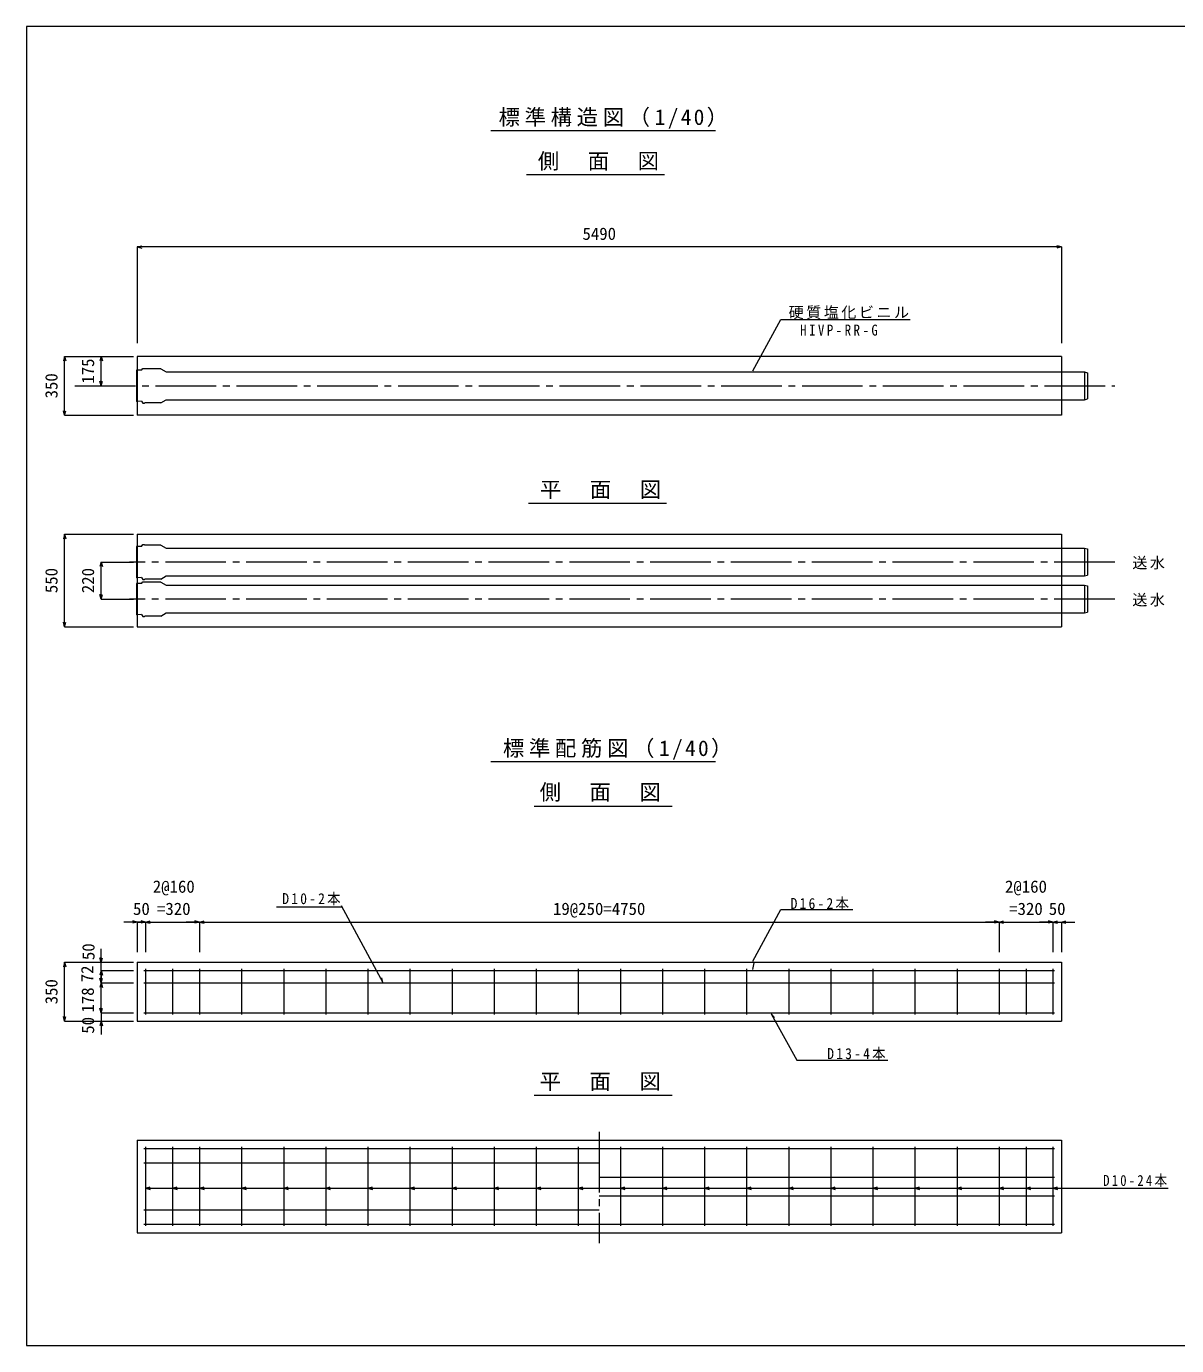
# Model space of a CAD drawing. Units: millimetres on the paper, enlarged 15 times, with parts at other scales. Extents: x -2105 to 2095, y -1489 to 1451.
# Drawn here: x -2105 to 458, y -1489 to 1451 of the extents above; entities that cross this region are included whole.
import ezdxf
from ezdxf.enums import TextEntityAlignment as Align

# ---------------------------------------------------------------- set-up
doc = ezdxf.new("R2010")
doc.units = ezdxf.units.MM
doc.header["$LTSCALE"] = 15
doc.linetypes.add('CHAIN2', pattern=[12, 9, -1, 1, -1])
for name, color, linetype, lineweight in [('0-1_ブロック', 5, 'Continuous', 9), ('1-0', 7, 'Continuous', 9), ('1-1_製品図', 3, 'Continuous', 9), ('1-2_パイプ', 4, 'Continuous', 9), ('1-3_鉄筋', 4, 'Continuous', 9), ('1-6_鉄筋', 4, 'Continuous', 9), ('1-A', 4, 'Continuous', 9)]:
    doc.layers.add(name, color=color, linetype=linetype, lineweight=lineweight)
doc.styles.add('ＭＳ ゴシック', font='')
doc.styles.get('ＭＳ ゴシック').set_extended_font_data('MS Gothic')

msp = doc.modelspace()

# ---------------------------------------------------------------- linework, layer by layer
at = {"layer": '0-1_ブロック'}
for p, q in [((-2104.63, 1450.65), (-2104.63, -1489.35)), ((2095.37, 1450.65), (-2104.63, 1450.65))]:
    msp.add_line(p, q, dxfattribs=at)
msp.add_lwpolyline([(-2104.63, -1489.35), (2095.37, -1489.35), (2095.37, 1450.65)], dxfattribs=at)
at = {"layer": '1-0', "color": 3}
for p, q in [((-1069.86, 1218.81), (-666.21, 1218.81)), ((-973.5, 1218.81), (-569.86, 1218.81)), ((-683.18, 1119.53), (-990.47, 1119.53)), ((-683.18, 1119.53), (-990.47, 1119.53))]:
    msp.add_line(p, q, dxfattribs=at)
at = {"layer": '1-0'}
for p, q in [((-486.51, 682.72), (-424.21, 797.39)), ((-424.21, 797.39), (-135.59, 797.39)), ((-486.51, -632.47), (-424.21, -517.8)), ((-424.21, -517.8), (-263.86, -517.8)), ((-486.51, -651.22), (-483, -636.63))]:
    msp.add_line(p, q, dxfattribs=at)
at = {"layer": '1-0', "linetype": 'CHAIN2'}
for p, q in [((-1996.77, 649.68), (319.96, 649.68)), ((319.96, 256.94), (-1874.9, 256.94)), ((319.96, 174.44), (-1874.9, 174.44))]:
    msp.add_line(p, q, dxfattribs=at)
at = {"layer": '1-1_製品図', "color": 4}
for p, q in [((-1857.72, 959.08), (-1847.57, 961.8)), ((201.03, 959.08), (-1857.72, 959.08)), ((-1857.72, 959.08), (-1847.57, 956.36)), ((-1857.72, 959.08), (-1857.72, 867.47)), ((201.03, 959.08), (190.89, 961.8)), ((201.03, 959.08), (190.89, 956.36)), ((201.03, 959.08), (201.03, 867.47)), ((-1857.72, 867.47), (-1857.72, 744.39)), ((201.03, 867.47), (201.03, 744.39))]:
    msp.add_line(p, q, dxfattribs=at)
at = {"layer": '1-1_製品図'}
for p, q in [((201.03, 715.3), (201.03, 584.05)), ((201.03, 584.05), (-1857.72, 584.05)), ((-678.47, 387.4), (-985.75, 387.4)), ((-1857.72, 318.82), (201.03, 318.82)), ((-1857.72, 318.82), (-1857.72, 112.57)), ((201.03, 318.82), (201.03, 112.57)), ((-1857.72, 112.57), (201.03, 112.57)), ((-1069.86, -187.6), (-569.86, -187.6)), ((-973.5, -286.88), (-666.21, -286.88)), ((-1857.72, -634.99), (201.03, -634.99)), ((-1857.72, -634.99), (-1857.72, -766.24)), ((201.03, -634.99), (201.03, -766.24)), ((-1857.72, -766.24), (201.03, -766.24)), ((-973.5, -931.53), (-666.21, -931.53)), ((-1857.72, -1031.47), (201.03, -1031.47)), ((-1857.72, -1031.47), (-1857.72, -1237.72)), ((201.03, -1031.47), (201.03, -1237.72)), ((-1857.72, -1237.72), (201.03, -1237.72))]:
    msp.add_line(p, q, dxfattribs=at)
at = {"layer": '1-1_製品図', "color": 7, "linetype": 'CHAIN2'}
msp.add_line((-828.34, -1013.22), (-828.34, -1260.67), dxfattribs=at)
at = {"layer": '1-1_製品図'}
msp.add_lwpolyline([(201.03, 715.3), (-1857.72, 715.3), (-1857.72, 584.05)], dxfattribs=at)
at = {"layer": '1-2_パイプ'}
for p, q in [((-2019.52, 715.3), (-2022.23, 705.16)), ((-2019.52, 584.05), (-2019.52, 715.3)), ((-2019.52, 715.3), (-2016.8, 705.16)), ((-2019.52, 715.3), (-1866.09, 715.3)), ((-1938.02, 715.3), (-1940.74, 705.16)), ((-1938.02, 649.68), (-1938.02, 715.3)), ((-1938.02, 715.3), (-1935.31, 705.16)), ((-1938.02, 715.3), (-1866.09, 715.3)), ((-1848.34, 684.24), (-1844.87, 688.38)), ((-1844.87, 688.38), (-1841.88, 688.38)), ((-1841.88, 688.38), (-1841.05, 687.55)), ((-1805.22, 687.55), (-1841.05, 687.55)), ((-1805.22, 687.55), (-1793.2, 680.61)), ((252.41, 680.61), (259.16, 678.8)), ((259.16, 678.8), (259.16, 620.55)), ((-1938.02, 649.68), (-1940.74, 659.82)), ((-1938.02, 649.68), (-1935.31, 659.82)), ((-1938.02, 649.68), (-1866.09, 649.68)), ((-1805.22, 611.8), (-1793.2, 618.74)), ((-1793.16, 618.74), (252.41, 618.74)), ((-2019.52, 584.05), (-2022.23, 594.19)), ((-2019.52, 584.05), (-2016.8, 594.19)), ((-1848.34, 615.11), (-1859.59, 614.71)), ((-1805.22, 611.8), (-1841.05, 611.8)), ((-2019.52, 584.05), (-1866.09, 584.05)), ((-1848.34, 291.51), (-1844.87, 295.64)), ((-1844.87, 295.64), (-1841.88, 295.64)), ((-1841.88, 295.64), (-1841.05, 294.82)), ((-1805.22, 294.82), (-1841.05, 294.82)), ((-1805.22, 294.82), (-1793.2, 287.88)), ((252.41, 287.88), (259.16, 286.07)), ((259.16, 286.07), (259.16, 227.81)), ((-1848.34, 222.37), (-1859.59, 221.98)), ((-1848.34, 209.01), (-1844.87, 213.14)), ((-1844.87, 213.14), (-1841.88, 213.14)), ((-1841.88, 213.14), (-1841.05, 212.32)), ((-1805.22, 219.07), (-1841.05, 219.07)), ((-1805.22, 212.32), (-1841.05, 212.32)), ((-1805.22, 219.07), (-1793.2, 226)), ((-1805.22, 212.32), (-1793.2, 205.38)), ((-1793.16, 226), (252.41, 226)), ((252.41, 205.38), (259.16, 203.57)), ((259.16, 203.57), (259.16, 145.31)), ((-1848.34, 139.87), (-1859.59, 139.48)), ((-1805.22, 136.57), (-1841.05, 136.57)), ((-1805.22, 136.57), (-1793.2, 143.5)), ((-1793.16, 143.5), (252.41, 143.5))]:
    msp.add_line(p, q, dxfattribs=at)
for points in [[(-1848.34, 684.24), (-1859.59, 684.64), (-1859.59, 614.71)], [(-1793.16, 680.61), (252.41, 680.61), (252.41, 618.74), (259.16, 620.55)], [(-1848.34, 615.11), (-1844.87, 610.98), (-1841.88, 610.98), (-1841.05, 611.8)], [(-1848.34, 291.51), (-1859.59, 291.9), (-1859.59, 221.98)], [(-1793.16, 287.88), (252.41, 287.88), (252.41, 226), (259.16, 227.81)], [(-1848.34, 209.01), (-1859.59, 209.4), (-1859.59, 139.48)], [(-1848.34, 222.37), (-1844.87, 218.24), (-1841.88, 218.24), (-1841.05, 219.07)], [(-1793.16, 205.38), (252.41, 205.38), (252.41, 143.5), (259.16, 145.31)], [(-1848.34, 139.87), (-1844.87, 135.74), (-1841.88, 135.74), (-1841.05, 136.57)]]:
    msp.add_lwpolyline(points, dxfattribs=at)
at = {"layer": '1-3_鉄筋', "color": 7}
for p, q in [((-1547.4, -511.67), (-1400.65, -511.67)), ((-445.42, -750.32), (-388.17, -852.93)), ((-445.42, -750.32), (-438.1, -757.86)), ((-388.17, -852.93), (-185.76, -852.93)), ((-1838.97, -1138.52), (-1828.82, -1135.8)), ((-1838.97, -1138.52), (-1828.82, -1141.23)), ((-1838.97, -1138.52), (438.75, -1138.52)), ((-1778.97, -1138.52), (-1768.82, -1135.8)), ((-1778.97, -1138.52), (-1768.82, -1141.23)), ((-1718.97, -1138.52), (-1708.82, -1135.8)), ((-1718.97, -1138.52), (-1708.82, -1141.23)), ((-1625.22, -1138.52), (-1615.07, -1135.8)), ((-1625.22, -1138.52), (-1615.07, -1141.23)), ((-1531.47, -1138.52), (-1521.32, -1135.8)), ((-1531.47, -1138.52), (-1521.32, -1141.23)), ((-1437.72, -1138.52), (-1427.57, -1135.8)), ((-1437.72, -1138.52), (-1427.57, -1141.23)), ((-1343.97, -1138.52), (-1333.82, -1135.8)), ((-1343.97, -1138.52), (-1333.82, -1141.23)), ((-1250.22, -1138.52), (-1240.07, -1135.8)), ((-1250.22, -1138.52), (-1240.07, -1141.23)), ((-1156.47, -1138.52), (-1146.32, -1135.8)), ((-1156.47, -1138.52), (-1146.32, -1141.23)), ((-1062.72, -1138.52), (-1052.57, -1135.8)), ((-1062.72, -1138.52), (-1052.57, -1141.23)), ((-968.97, -1138.52), (-958.82, -1135.8)), ((-968.97, -1138.52), (-958.82, -1141.23)), ((-875.22, -1138.52), (-865.07, -1135.8)), ((-875.22, -1138.52), (-865.07, -1141.23)), ((-781.47, -1138.52), (-771.32, -1135.8)), ((-781.47, -1138.52), (-771.32, -1141.23)), ((-687.72, -1138.52), (-677.57, -1135.8)), ((-687.72, -1138.52), (-677.57, -1141.23)), ((-593.97, -1138.52), (-583.82, -1135.8)), ((-593.97, -1138.52), (-583.82, -1141.23)), ((-500.22, -1138.52), (-490.07, -1135.8)), ((-500.22, -1138.52), (-490.07, -1141.23)), ((-406.47, -1138.52), (-396.32, -1135.8)), ((-406.47, -1138.52), (-396.32, -1141.23)), ((-312.72, -1138.52), (-302.57, -1135.8)), ((-312.72, -1138.52), (-302.57, -1141.23)), ((-218.97, -1138.52), (-208.82, -1135.8)), ((-218.97, -1138.52), (-208.82, -1141.23)), ((-125.22, -1138.52), (-115.07, -1135.8)), ((-125.22, -1138.52), (-115.07, -1141.23)), ((-31.47, -1138.52), (-21.32, -1135.8)), ((-31.47, -1138.52), (-21.32, -1141.23)), ((62.28, -1138.52), (72.43, -1135.8)), ((62.28, -1138.52), (72.43, -1141.23)), ((122.28, -1138.52), (132.43, -1135.8)), ((122.28, -1138.52), (132.43, -1141.23)), ((182.28, -1138.52), (192.43, -1135.8)), ((182.28, -1138.52), (192.43, -1141.23))]:
    msp.add_line(p, q, dxfattribs=at)
at = {"layer": '1-3_鉄筋'}
for p, q in [((-1857.72, -545.38), (-1887.72, -545.38)), ((-1838.97, -545.38), (-1868.97, -545.38)), ((-1857.72, -545.38), (-1867.86, -542.67)), ((-1857.72, -545.38), (-1867.86, -548.1)), ((-1857.72, -545.38), (-1838.97, -545.38)), ((-1857.72, -545.38), (-1857.72, -612.78)), ((-1838.97, -545.38), (-1849.11, -542.67)), ((-1838.97, -545.38), (-1849.11, -548.1)), ((-1838.97, -545.38), (-1828.82, -542.67)), ((-1838.97, -545.38), (-1718.97, -545.38)), ((-1838.97, -545.38), (-1808.97, -545.38)), ((-1838.97, -545.38), (-1828.82, -548.1)), ((-1838.97, -545.38), (-1838.97, -612.78)), ((-1718.97, -545.38), (-1748.97, -545.38)), ((-1718.97, -545.38), (-1729.11, -542.67)), ((-1718.97, -545.38), (-1729.11, -548.1)), ((-1718.97, -545.38), (-1708.82, -542.67)), ((-1718.97, -545.38), (-1688.97, -545.38)), ((-1718.97, -545.38), (-1708.82, -548.1)), ((-1718.97, -545.38), (-1718.97, -612.78)), ((-1718.97, -545.38), (62.28, -545.38)), ((62.28, -545.38), (32.28, -545.38)), ((62.28, -545.38), (52.14, -542.67)), ((62.28, -545.38), (52.14, -548.1)), ((62.28, -545.38), (72.43, -542.67)), ((62.28, -545.38), (92.28, -545.38)), ((62.28, -545.38), (72.43, -548.1)), ((62.28, -545.38), (62.28, -612.78)), ((62.28, -545.38), (182.28, -545.38)), ((182.28, -545.38), (152.28, -545.38)), ((182.28, -545.38), (172.14, -542.67)), ((182.28, -545.38), (172.14, -548.1)), ((182.28, -545.38), (192.43, -542.67)), ((182.28, -545.38), (212.28, -545.38)), ((182.28, -545.38), (192.43, -548.1)), ((182.28, -545.38), (182.28, -612.78)), ((182.28, -545.38), (201.03, -545.38)), ((201.03, -545.38), (211.18, -542.67)), ((201.03, -545.38), (231.03, -545.38)), ((201.03, -545.38), (211.18, -548.1)), ((201.03, -545.38), (201.03, -612.78)), ((-1938.02, -634.99), (-1938.02, -604.99)), ((-2019.52, -634.99), (-2022.23, -645.13)), ((-2019.52, -766.24), (-2019.52, -634.99)), ((-2019.52, -634.99), (-2016.8, -645.13)), ((-2019.52, -634.99), (-1866.09, -634.99)), ((-1938.02, -634.99), (-1940.74, -624.85)), ((-1938.02, -634.99), (-1935.31, -624.85)), ((-1938.02, -653.74), (-1938.02, -634.99)), ((-1938.02, -634.99), (-1866.09, -634.99)), ((-1938.02, -653.74), (-1940.74, -663.88)), ((-1938.02, -653.74), (-1940.74, -663.88)), ((-1938.02, -680.89), (-1940.74, -670.74)), ((-1938.02, -680.89), (-1938.02, -653.74)), ((-1938.02, -653.74), (-1935.31, -663.88)), ((-1938.02, -653.74), (-1866.09, -653.74)), ((-1938.02, -653.74), (-1938.02, -683.74)), ((-1938.02, -653.74), (-1935.31, -663.88)), ((-1938.02, -680.89), (-1935.31, -670.74)), ((-1938.02, -680.89), (-1940.74, -691.03)), ((-1938.02, -747.49), (-1938.02, -680.89)), ((-1938.02, -680.89), (-1935.31, -691.03)), ((-1938.02, -680.89), (-1866.09, -680.89)), ((-2019.52, -766.24), (-2022.23, -756.1)), ((-2019.52, -766.24), (-2016.8, -756.1)), ((-1938.02, -747.49), (-1940.74, -737.35)), ((-1938.02, -747.49), (-1935.31, -737.35)), ((-1938.02, -747.49), (-1866.09, -747.49)), ((-2019.52, -766.24), (-1866.09, -766.24))]:
    msp.add_line(p, q, dxfattribs=at)
at = {"layer": '1-3_鉄筋', "color": 2}
for p, q in [((-1842.72, -653.74), (186.03, -653.74)), ((-1838.97, -649.99), (-1838.97, -751.24)), ((-1778.97, -649.99), (-1778.97, -751.24)), ((-1718.97, -649.99), (-1718.97, -751.24)), ((-1625.22, -649.99), (-1625.22, -751.24)), ((-1531.47, -649.99), (-1531.47, -751.24)), ((-1437.72, -649.99), (-1437.72, -751.24)), ((-1343.97, -649.99), (-1343.97, -751.24)), ((-1250.22, -649.99), (-1250.22, -751.24)), ((-1156.47, -649.99), (-1156.47, -751.24)), ((-1062.72, -649.99), (-1062.72, -751.24)), ((-968.97, -649.99), (-968.97, -751.24)), ((-875.22, -649.99), (-875.22, -751.24)), ((-781.47, -649.99), (-781.47, -751.24)), ((-687.72, -649.99), (-687.72, -751.24)), ((-593.97, -649.99), (-593.97, -751.24)), ((-500.22, -649.99), (-500.22, -751.24)), ((-406.47, -649.99), (-406.47, -751.24)), ((-312.72, -649.99), (-312.72, -751.24)), ((-218.97, -649.99), (-218.97, -751.24)), ((-125.22, -649.99), (-125.22, -751.24)), ((-31.47, -649.99), (-31.47, -751.24)), ((62.28, -649.99), (62.28, -751.24)), ((122.28, -649.99), (122.28, -751.24)), ((182.28, -649.99), (182.28, -751.24)), ((-1842.72, -680.89), (186.03, -680.89)), ((-1842.72, -747.49), (186.03, -747.49)), ((-1842.72, -1050.22), (186.03, -1050.22)), ((-1838.97, -1046.47), (-1838.97, -1222.72)), ((-1778.97, -1046.47), (-1778.97, -1222.72)), ((-1718.97, -1046.47), (-1718.97, -1222.72)), ((-1625.22, -1046.47), (-1625.22, -1222.72)), ((-1531.47, -1046.47), (-1531.47, -1222.72)), ((-1437.72, -1046.47), (-1437.72, -1222.72)), ((-1343.97, -1046.47), (-1343.97, -1222.72)), ((-1250.22, -1046.47), (-1250.22, -1222.72)), ((-1156.47, -1046.47), (-1156.47, -1222.72)), ((-1062.72, -1046.47), (-1062.72, -1222.72)), ((-968.97, -1046.47), (-968.97, -1222.72)), ((-875.22, -1046.47), (-875.22, -1222.72)), ((-781.47, -1046.47), (-781.47, -1222.72)), ((-687.72, -1046.47), (-687.72, -1222.72)), ((-593.97, -1046.47), (-593.97, -1222.72)), ((-500.22, -1046.47), (-500.22, -1222.72)), ((-406.47, -1046.47), (-406.47, -1222.72)), ((-312.72, -1046.47), (-312.72, -1222.72)), ((-218.97, -1046.47), (-218.97, -1222.72)), ((-125.22, -1046.47), (-125.22, -1222.72)), ((-31.47, -1046.47), (-31.47, -1222.72)), ((62.28, -1046.47), (62.28, -1222.72)), ((122.28, -1046.47), (122.28, -1222.72)), ((182.28, -1046.47), (182.28, -1222.72)), ((-1842.72, -1082.1), (-828.34, -1082.1)), ((-828.34, -1113.97), (186.03, -1113.97)), ((-828.34, -1155.22), (186.03, -1155.22)), ((-1842.72, -1187.1), (-828.34, -1187.1)), ((-1842.72, -1218.97), (186.03, -1218.97))]:
    msp.add_line(p, q, dxfattribs=at)
at = {"layer": '1-3_鉄筋', "color": 7}
msp.add_lwpolyline([(-1403.29, -508.15), (-1310.33, -679.99), (-1312.76, -669.78)], dxfattribs=at)
at = {"layer": '1-6_鉄筋'}
for p, q in [((-2019.52, 318.82), (-2022.23, 308.67)), ((-2019.52, 112.57), (-2019.52, 318.82)), ((-2019.52, 318.82), (-2016.8, 308.67)), ((-2019.52, 318.82), (-1866.09, 318.82)), ((-2019.52, 112.57), (-2022.23, 122.71)), ((-2019.52, 112.57), (-2016.8, 122.71)), ((-2019.52, 112.57), (-1866.09, 112.57)), ((-1938.02, -747.49), (-1938.02, -777.49)), ((-1938.02, -766.24), (-1940.74, -776.38)), ((-1938.02, -766.24), (-1938.02, -796.24)), ((-1938.02, -766.24), (-1935.31, -776.38)), ((-1938.02, -766.24), (-1866.09, -766.24))]:
    msp.add_line(p, q, dxfattribs=at)
at = {"layer": '1-A'}
for p, q in [((-1938.02, 256.94), (-1940.74, 246.8)), ((-1938.02, 174.44), (-1938.02, 256.94)), ((-1938.02, 256.94), (-1935.31, 246.8)), ((-1938.02, 256.94), (-1866.09, 256.94)), ((-1938.02, 174.44), (-1940.74, 184.58)), ((-1938.02, 174.44), (-1935.31, 184.58)), ((-1938.02, 174.44), (-1866.09, 174.44))]:
    msp.add_line(p, q, dxfattribs=at)

# ---------------------------------------------------------------- texts
at = {"layer": '1-0', "attachment_point": 7, "style": 'ＭＳ ゴシック'}
for s, insert, char_height in [('\\T1.22;標準構造図（1/40）', (-1052.67, 1222.55), 34.84), ('\\T1.17;側\u3000面\u3000図', (-965.34, 1129.38), 34.84), ('\\T1.17;硬質塩化ビニル', (-406.48, 798.44), 24.51), ('\\T1.4;\\W0.85;HIVP-RR-G', (-380.88, 761.11), 24.51), ('\\T1.17;平\u3000面\u3000図', (-960.62, 397.26), 34.84), ('\\T1.17;\u3000送水', (319.96, 240.23), 24.51), ('\\T1.17;\u3000送水', (319.96, 157.73), 24.51), ('\\T1.22;標準配筋図（1/40）', (-1043.03, -183.85), 34.84), ('\\T1.17;側\u3000面\u3000図', (-961.26, -277.02), 34.84), ('\\T1.33;\\W0.9;D10-2本', (-1534.49, -508.15), 24.51), ('\\T1.33;\\W0.9;D16-2本', (-402.05, -518.89), 24.51), ('\\T1.33;\\W0.9;D13-4本', (-320.47, -853.6), 24.51), ('\\T1.17;平\u3000面\u3000図', (-961.26, -921.68), 34.84), ('\\T1.34;\\W0.85;D10-24本', (294.18, -1136.2), 24.51)]:
    msp.add_mtext(s, dxfattribs=dict(at, insert=insert, char_height=char_height))
at = {"layer": '1-1_製品図', "color": 4, "style": 'ＭＳ ゴシック'}
msp.add_text('5490', height=27.49, dxfattribs=at).set_placement((-865.84, 966.58), align=Align.BOTTOM_LEFT)
at = {"layer": '1-2_パイプ', "style": 'ＭＳ ゴシック'}
for s, p in [('175', (-1945.52, 654.36)), ('350', (-2027.02, 621.55))]:
    msp.add_text(s, height=27.49, rotation=90, dxfattribs=at).set_placement(p, align=Align.BOTTOM_LEFT)
at = {"layer": '1-3_鉄筋', "style": 'ＭＳ ゴシック'}
for s, p in [('2@160', (-1823.08, -488.33)), ('2@160', (75.41, -488.33)), ('50', (-1867.09, -537.88)), ('=320', (-1813.7, -537.88)), ('19@250=4750', (-931.47, -537.88)), ('=320', (84.78, -537.88)), ('50', (172.91, -537.88))]:
    msp.add_text(s, height=27.49, dxfattribs=at).set_placement(p, align=Align.BOTTOM_LEFT)
for s, p in [('50', (-1944.5, -630.22)), ('72', (-1947.14, -679.73)), ('350', (-2027.02, -728.74)), ('178', (-1946.08, -747.15))]:
    msp.add_text(s, height=27.49, rotation=90, dxfattribs=at).set_placement(p, align=Align.BOTTOM_LEFT)
at = {"layer": '1-6_鉄筋', "style": 'ＭＳ ゴシック'}
for s, p in [('550', (-2027.02, 187.57)), ('50', (-1945.52, -794.24))]:
    msp.add_text(s, height=27.49, rotation=90, dxfattribs=at).set_placement(p, align=Align.BOTTOM_LEFT)
at = {"layer": '1-A', "style": 'ＭＳ ゴシック'}
msp.add_text('220', height=27.49, rotation=90, dxfattribs=at).set_placement((-1945.52, 187.57), align=Align.BOTTOM_LEFT)

doc.saveas('drawing.dxf')
